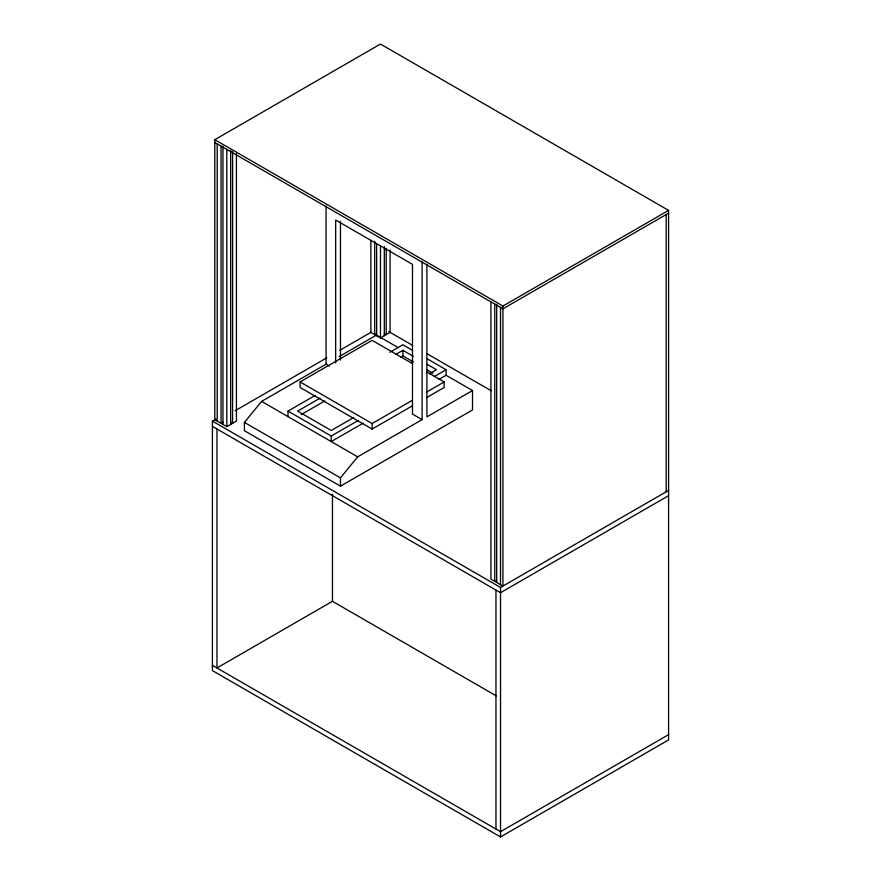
<?xml version="1.0" encoding="UTF-8"?>
<svg xmlns="http://www.w3.org/2000/svg" width="881" height="881" viewBox="0 0 881 881"><rect width="100%" height="100%" fill="white"/><g stroke="black" fill="none" stroke-linecap="round" stroke-linejoin="round"><path stroke-width="1.32" d="M439.002 379.381L446.105 375.273L472.513 390.525L472.513 409.929L340.462 486.169L244.422 430.721L244.422 422.406L261.613 401.395L326.058 364.183L329.263 366.033M340.462 486.169L340.462 477.854L357.653 456.843L422.098 419.631L422.098 261.58M236.416 153.459L236.416 421.096L226.813 426.635L214.81 419.708L214.81 139.694L380.471 44.05L668.591 210.394L668.591 739.919L500.529 836.95L212.409 670.606L212.409 421.096L215.988 419.026M235.084 410.777L326.851 357.796M339.956 350.231L370.945 332.335M222.97 422.197L221.054 423.309L221.054 146.07M376.639 333.492L374.711 334.593L374.711 241.273M339.053 356.684L376.473 335.077L398.3 347.676M412.275 405.888L372.134 429.069L300.102 387.486L300.102 381.947L372.134 340.352L412.275 363.534M370.868 240.425L370.868 332.379L380.471 337.919L390.085 332.379L390.085 250.028M288.021 416.636L288.021 411.097L315.255 395.371M389.865 352.301L402.892 344.779L412.231 350.175M320.1 398.124L297.624 411.097L331.234 430.501L353.71 417.528M395.789 354.415L402.892 350.319L413.321 356.342M301.17 414.588L324.825 400.932M400.525 357.234L402.892 355.869L413.321 361.893M214.81 139.694L502.93 306.037L668.591 210.394M668.591 213.158L502.93 308.813L214.81 142.469M429.41 373.83L436.502 369.734L427.23 364.371M288.021 411.097L331.234 436.051L358.479 420.325M434.267 376.561L446.105 369.734L446.105 375.273M363.214 423.133L331.234 441.59L331.234 436.051M300.102 381.947L372.134 423.53L412.275 400.348M426.448 392.166L444.156 381.947L444.156 387.486L426.448 397.716M472.513 390.525L426.9 416.856L426.9 264.311M332.589 601.227L216.968 667.974L216.968 428.992M496.686 580.227L494.759 581.339L494.759 304.099M212.409 421.096L500.529 587.44L668.591 490.398M668.591 495.673L500.529 592.704L212.409 426.36M668.591 734.655L500.529 831.686L212.409 665.342M388.785 331.63L412.605 345.385M426.889 353.633L491.18 390.746M384.314 333.492L386.241 334.593L386.241 248.134M427.417 358.941L446.105 369.734M427.23 369.921L433.023 373.269M426.448 371.716L444.156 381.947M422.098 419.631L412.495 414.092L412.495 264.377L335.661 220.019L335.661 362.862M261.613 401.395L357.653 456.843M244.422 422.406L340.462 477.854M230.657 422.197L232.573 423.309L232.573 151.565M496.289 695.891L332.456 601.305L332.456 494.175M666.19 214.546L666.19 491.785M502.93 306.037L502.93 586.052L490.915 579.114L490.915 301.875M500.529 307.425L500.529 584.665M500.529 587.44L500.529 836.95M496.686 304.363L496.686 582.44M495.959 590.072L495.959 829.054M402.892 350.319L402.892 355.869M384.314 246.493L384.314 335.705M380.471 245.964L380.471 337.919M376.639 243.751L376.639 335.705M372.134 423.53L372.134 429.069M340.462 221.373L340.462 360.087M326.058 206.132L326.058 364.183M230.657 150.453L230.657 424.422M226.813 149.396L226.813 426.635M222.97 146.334L222.97 424.422M217.211 143.856L217.211 421.096"/></g></svg>
